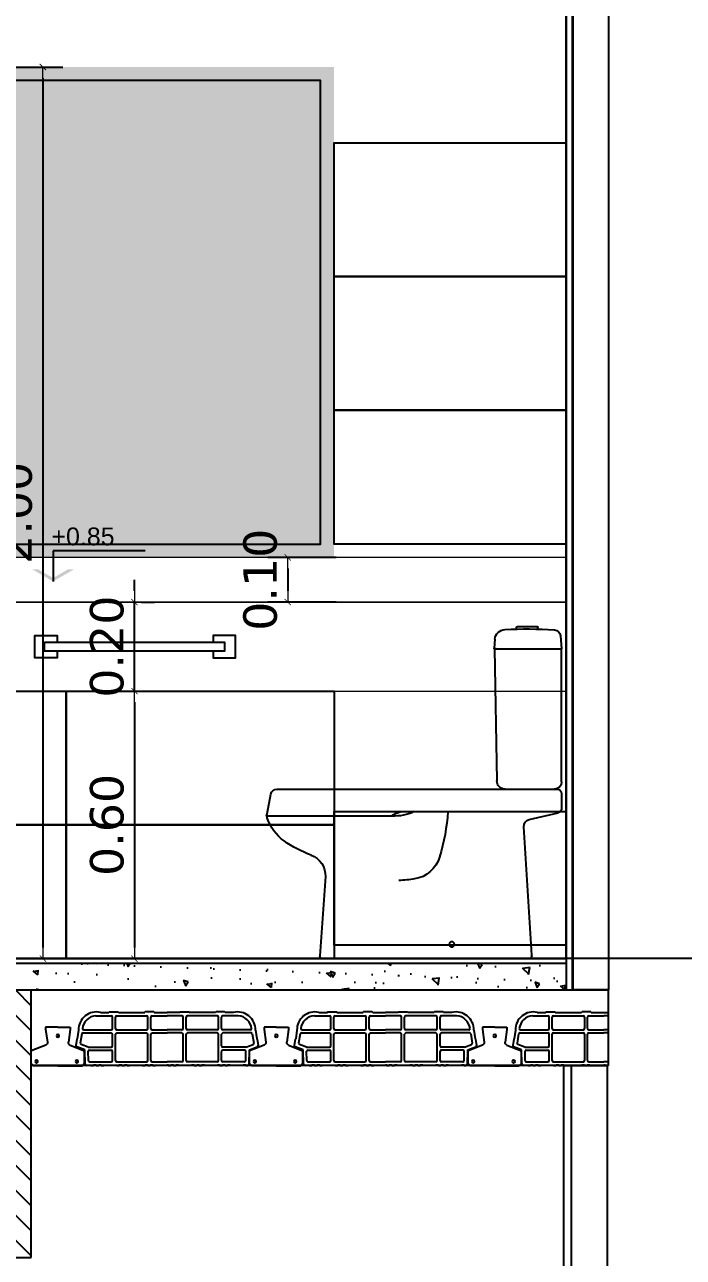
# Model space of a CAD drawing. Header units: metres. Extents: x 126 to 596, y -539 to -70.
# Drawn here: x 351.831 to 353.307, y -383.055 to -380.29 of the extents above; entities that cross this region are included whole.
import ezdxf

# ---------------------------------------------------------------- set-up
doc = ezdxf.new("R2010")
doc.units = ezdxf.units.M
doc.header["$LTSCALE"] = 10
doc.linetypes.add('HIDDEN', pattern=[0.375, 0.25, -0.125])
for name, color, linetype in [('01', 1, 'Continuous'), ('02', 2, 'Continuous'), ('1_MUROS', 6, 'Continuous'), ('25-TXT', 2, 'Continuous'), ('A- Hatch Hormigon', 255, 'Continuous'), ('A-Muros', 4, 'Continuous'), ('A-Pisos', 1, 'Continuous'), ('A-Revoques', 1, 'Continuous'), ('Corte t', 2, 'Continuous'), ('Dr Bloques', 1, 'Continuous'), ('Dr Ejes en bloque', 4, 'Continuous'), ('HT-253', 253, 'Continuous'), ('Losa rap sapito', 251, 'Continuous'), ('PISO', 251, 'Continuous'), ('Sanitarios', 2, 'Continuous'), ('TM-REVEST', 135, 'Continuous'), ('TM-REVOQUE', 2, 'Continuous')]:
    doc.layers.add(name, color=color, linetype=linetype)
doc.layers.add('A-Equipamiento', color=251, linetype='Continuous', lineweight=5)
doc.layers.add('Dimension', color=3, linetype='Continuous', lineweight=5)
doc.layers.add('M1-Muro Común 20', color=12, linetype='Continuous', transparency=0.5)
doc.styles.add('Arial', font='arial.ttf')
doc.styles.add('Verdana', font='verdana.ttf')
doc.dimstyles.new('ST-COTA-25', dxfattribs={"dimscale": 0.25, "dimtxt": 0.3, "dimasz": 0.1, "dimexe": 0.18, "dimexo": 0.0625, "dimgap": 0.09, "dimtad": 1, "dimzin": 1, "dimdsep": 46, "dimtxsty": 'Verdana', "dimblk1": 'COTA_N', "dimblk2": 'COTA_N', "dimsah": 1, "dimcen": 0.09, "dimclrd": 8, "dimclre": 8, "dimclrt": 7, "dimadec": 0, "dimazin": 0, "dimtfac": 1, "dimtix": 1, "dimtmove": 0, "dimatfit": 3, "dimldrblk": 'COTA_N', "dimfxl": 0.18, "dimtolj": 1, "dimtzin": 0, "dimarcsym": 0})

# ---------------------------------------------------------------- blocks, each defined once
blk = doc.blocks.new('A$C50213B16')
at = {"ltscale": 0.143874}
blk.add_line((-71.8, 723.9), (-74.1, 695.2), dxfattribs=at)
at = {"ltscale": 0.016707}
blk.add_line((-21.1, 739.5), (-21.1, 742.8), dxfattribs=at)
at = {"ltscale": 0.017205}
blk.add_line((26.9, 739.4), (26.9, 742.8), dxfattribs=at)
for p, q in [((-74.1, 396.5), (-74.1, 695.2)), ((76.5, 695.2), (-74.1, 695.2)), ((76.5, 695.2), (71.2, 398.8)), ((563.8, 380), (-64, 380)), ((52.2, 380.1), (-57.7, 380.1)), ((279.6, 330), (-71.5, 330)), ((586, 320), (306, 320)), ((-6.2, 20.4), (10.6, 295.5)), ((455.1, 184), (467.6, 6.4)), ((461.6, 0), (0, 0))]:
    blk.add_line(p, q)
at = {"ltscale": 0.01772}
blk.add_line((72.9, 695.2), (76.5, 695.2), dxfattribs=at)
at = {"ltscale": 0.102877}
blk.add_line((75.4, 716.7), (77.4, 696.2), dxfattribs=at)
at = {"ltscale": 0.00015}
blk.add_line((76.1, 685.1), (76.1, 685.1), dxfattribs=at)
at = {"ltscale": 0.165352}
blk.add_line((-74, 370), (-74, 336.9), dxfattribs=at)
at = {"ltscale": 0.224859}
blk.add_line((586.1, 324.5), (577.5, 368.7), dxfattribs=at)
at = {"ltscale": 0.331632}
blk.add_line((-1.7, 312.1), (-66.3, 327.2), dxfattribs=at)
at = {"ltscale": 0.004861}
blk.add_line((587, 320), (586, 320), dxfattribs=at)
at = {"ltscale": 0.023054}
blk.add_line((587, 320), (586.1, 324.5), dxfattribs=at)
at = {"ltscale": 0.064816}
blk.add_line((-7, 7.4), (-6.2, 20.4), dxfattribs=at)
blk.add_circle((172.1, 32.1), 5.91)
for centre, radius, start, end in [((-56.9, 722.5), 15, 93.9281, 174.525), ((1.4, -169.7), 909.3, 86.7422, 93.7394), ((-19.1, 742.8), 2, 91.3801, 180), ((2.9, -170.4), 915.5, 90, 91.3801), ((2.9, -170.4), 915.5, 88.6199, 90), ((24.9, 742.8), 2, 0, 88.6199), ((51.7, 714.4), 23.8, 5.5662, 86.7422), ((76.5, 696.1), 0.878, 269.267, 4.8776), ((-57.7, 396.5), 16.4, 180, 270), ((52.2, 399.1), 19, 270, 358.933), ((-64, 370), 10, 90, 180), ((563.8, 366), 14, 11, 90), ((-64, 336.9), 10, 180, 256.8268), ((-5.3, 296.5), 16, 356.5, 76.8268), ((630.1, 357.9), 450, 183.5596, 196.8342), ((300, 419.8), 100, 243.9194, 273.4607), ((279.6, 290), 40, 48.5904, 90), ((490.3, 346), 100, 305.047, 342.3298), ((568.4, 321.1), 18, 342.3298, 11), ((389.8, 489.3), 275, 290.7823, 305.047), ((266.4, 247.9), 70, 196.8342, 260.8672), ((505.1, 185.4), 50, 110.7823, 181.6005), ((302.9, 475), 300, 260.8672, 267.7156), ((0, 7), 7, 176.5, 270), ((461.6, 6), 6, 270, 4)]:
    blk.add_arc(centre, radius, start, end)
blk = doc.blocks.new('N-NIV-CO')
for p, q in [((1.032, 0.343), (0, 0.343)), ((0, 0.343), (0, 0))]:
    blk.add_line(p, q)
for points in [[(-0.233, 0.135), (-0.167, 0.135), (0, 0), (0, 0.038)], [(0.233, 0.135), (0.167, 0.135), (0, 0), (0, 0.038)]]:
    blk.add_solid(points)
at = {"style": 'Arial'}
for tag, p in [('COTA', (0.116, 0.405)), ('NPT', (0.288, 0.049))]:
    blk.add_attdef(tag, p, '', height=0.2, dxfattribs=at)
blk = doc.blocks.new('COTA_N')
for p, q in [((-1, 0), (0, 0)), ((0, 0.5), (0, -0.5))]:
    blk.add_line(p, q)
at = {"color": 3, "const_width": 0.065}
blk.add_lwpolyline([(0.14, 0.14), (0.28, 0.28), (0, 0), (-0.14, -0.14), (-0.28, -0.28)], dxfattribs=at)
blk = doc.blocks.new('*D122')
at = {"layer": 'Defpoints', "color": 0, "transparency": 16777216}
for p in [(10.8311, 0.67), (10.8311, 0.07), (10.8311, 0.07)]:
    blk.add_point(p, dxfattribs=at)
at = {"layer": 'Dimension', "color": 8, "lineweight": -2, "transparency": 16777216}
for p, q in [((10.8467, 0.67), (10.8761, 0.67)), ((10.8311, 0.645), (10.8311, 0.095)), ((10.8467, 0.07), (10.8761, 0.07))]:
    blk.add_line(p, q, dxfattribs=at)
at = {"layer": 'Dimension', "color": 8, "lineweight": -2, "transparency": 16777216, "xscale": 0.025, "yscale": 0.025, "zscale": 0.025}
for p, rotation in [((10.8311, 0.67), 90), ((10.8311, 0.07), 270)]:
    blk.add_blockref('COTA_N', p, dxfattribs=dict(at, rotation=rotation))
at = {"layer": 'Dimension', "color": 2, "transparency": 16777216, "insert": (10.7696, 0.37), "char_height": 0.075, "attachment_point": 5, "rotation": 90, "style": 'Verdana'}
blk.add_mtext('\\A1;0.60', dxfattribs=at)
blk = doc.blocks.new('*D123')
at = {"layer": 'Defpoints', "color": 0, "transparency": 16777216}
for p in [(10.8311, 0.87), (10.8311, 0.87), (10.8311, 0.67)]:
    blk.add_point(p, dxfattribs=at)
at = {"layer": 'Dimension', "color": 8, "lineweight": -2, "transparency": 16777216}
for p, q in [((10.8311, 0.895), (10.8311, 0.92)), ((10.8311, 0.67), (10.8311, 0.87)), ((10.8467, 0.87), (10.8761, 0.87)), ((10.8467, 0.67), (10.8761, 0.67)), ((10.8311, 0.645), (10.8311, 0.62))]:
    blk.add_line(p, q, dxfattribs=at)
at = {"layer": 'Dimension', "color": 8, "lineweight": -2, "transparency": 16777216, "xscale": 0.025, "yscale": 0.025, "zscale": 0.025}
for p, rotation in [((10.8311, 0.87), 270), ((10.8311, 0.67), 90)]:
    blk.add_blockref('COTA_N', p, dxfattribs=dict(at, rotation=rotation))
at = {"layer": 'Dimension', "color": 2, "transparency": 16777216, "insert": (10.7695, 0.77), "char_height": 0.075, "attachment_point": 5, "rotation": 90, "style": 'Verdana'}
blk.add_mtext('\\A1;0.20', dxfattribs=at)
blk = doc.blocks.new('*D126')
at = {"layer": 'Defpoints', "color": 0, "transparency": 16777216}
for p in [(10.1991, 2.07), (10.2915, 0.07), (10.6258, 0.07)]:
    blk.add_point(p, dxfattribs=at)
at = {"layer": 'Dimension', "color": 8, "lineweight": -2, "transparency": 16777216}
for p, q in [((10.2147, 2.07), (10.6708, 2.07)), ((10.6258, 2.045), (10.6258, 0.095)), ((10.3071, 0.07), (10.6708, 0.07))]:
    blk.add_line(p, q, dxfattribs=at)
at = {"layer": 'Dimension', "color": 8, "lineweight": -2, "transparency": 16777216, "xscale": 0.025, "yscale": 0.025, "zscale": 0.025}
for p, rotation in [((10.6258, 2.07), 90), ((10.6258, 0.07), 270)]:
    blk.add_blockref('COTA_N', p, dxfattribs=dict(at, rotation=rotation))
at = {"layer": 'Dimension', "color": 2, "transparency": 16777216, "insert": (10.5642, 1.07), "char_height": 0.075, "attachment_point": 5, "rotation": 90, "style": 'Verdana'}
blk.add_mtext('\\A1;2.00', dxfattribs=at)
blk = doc.blocks.new('*D134')
at = {"layer": 'Defpoints', "color": 0, "transparency": 16777216}
for p in [(11.2986, 0.97), (11.1747, 0.87), (11.2986, 0.87)]:
    blk.add_point(p, dxfattribs=at)
at = {"layer": 'Dimension', "color": 8, "lineweight": -2, "transparency": 16777216}
for p, q in [((11.283, 0.97), (11.1297, 0.97)), ((11.1747, 0.945), (11.1747, 0.895)), ((11.283, 0.87), (11.1297, 0.87))]:
    blk.add_line(p, q, dxfattribs=at)
at = {"layer": 'Dimension', "color": 8, "lineweight": -2, "transparency": 16777216, "xscale": 0.025, "yscale": 0.025, "zscale": 0.025}
for p, rotation in [((11.1747, 0.97), 90), ((11.1747, 0.87), 270)]:
    blk.add_blockref('COTA_N', p, dxfattribs=dict(at, rotation=rotation))
at = {"layer": 'Dimension', "color": 2, "transparency": 16777216, "insert": (11.1131, 0.92), "char_height": 0.075, "attachment_point": 5, "rotation": 90, "style": 'Verdana'}
blk.add_mtext('\\A1;0.10', dxfattribs=at)
blk = doc.blocks.new('VIGUETA NUEVA')
at = {"layer": '02'}
for p, q in [((852.3054, 1549.6661), (852.2767, 1549.6661)), ((852.2767, 1549.6661), (852.2767, 1549.6611)), ((852.2767, 1549.6611), (852.2809, 1549.6312)), ((852.3054, 1549.6661), (852.3342, 1549.6661)), ((852.3342, 1549.6611), (852.3299, 1549.6312)), ((852.3342, 1549.6661), (852.3342, 1549.6611)), ((852.2769, 1549.6243), (852.2429, 1549.6111)), ((852.3339, 1549.6243), (852.3679, 1549.6111)), ((852.2429, 1549.5811), (852.2429, 1549.6111)), ((852.3679, 1549.5811), (852.3679, 1549.6111)), ((852.2429, 1549.5811), (852.2479, 1549.5761)), ((852.3054, 1549.5761), (852.2479, 1549.5761)), ((852.3054, 1549.5761), (852.3629, 1549.5761)), ((852.3679, 1549.5811), (852.3629, 1549.5761))]:
    blk.add_line(p, q, dxfattribs=at)
for centre, start, end in [((852.2739, 1549.6307), 294.8533, 4.4381), ((852.3369, 1549.6307), 175.5619, 245.1467)]:
    blk.add_arc(centre, 0.00704, start, end, dxfattribs=at)
blk = doc.blocks.new('VIGUETA NUEVA1')
at = {"layer": 'PISO'}
for centre in [(0, -0.02), (-0.0444, -0.0805), (0.0504, -0.0805)]:
    blk.add_circle(centre, 0.00324, dxfattribs=at)
at = {"layer": '1_MUROS'}
blk.add_blockref('VIGUETA NUEVA', (-852.3054, -1549.6661), dxfattribs=at)
blk = doc.blocks.new('Losa rap zapito')
at = {"layer": 'Losa rap sapito'}
for p, q in [((283.7813, -291.7641), (283.8003, -291.7641)), ((283.8012, -291.7632), (283.8205, -291.7632)), ((283.8215, -291.7641), (283.8806, -291.7641)), ((283.9008, -291.7632), (283.8815, -291.7632)), ((283.9018, -291.7641), (283.9304, -291.7641)), ((283.959, -291.7641), (283.9304, -291.7641)), ((283.9599, -291.7632), (283.9792, -291.7632)), ((284.0393, -291.7641), (283.9802, -291.7641)), ((284.0595, -291.7632), (284.0402, -291.7632)), ((284.0795, -291.7641), (284.0605, -291.7641)), ((283.7711, -291.7719), (283.8051, -291.7719)), ((283.808, -291.8006), (283.808, -291.7747)), ((283.8147, -291.8006), (283.8147, -291.7747)), ((283.8176, -291.7719), (283.8844, -291.7719)), ((283.8873, -291.8006), (283.8873, -291.7747)), ((283.8941, -291.8006), (283.8941, -291.7747)), ((283.897, -291.7719), (283.9304, -291.7719)), ((283.9638, -291.7719), (283.9304, -291.7719)), ((283.9667, -291.8006), (283.9667, -291.7747)), ((283.9734, -291.8006), (283.9734, -291.7747)), ((284.0431, -291.7719), (283.9763, -291.7719)), ((284.046, -291.8006), (284.046, -291.7747)), ((284.0527, -291.8006), (284.0527, -291.7747)), ((284.0896, -291.7719), (284.0556, -291.7719)), ((283.732, -291.8042), (283.7293, -291.8235)), ((283.7394, -291.8124), (283.7357, -291.8329)), ((283.7422, -291.8103), (283.8051, -291.8103)), ((283.7437, -291.8035), (283.8051, -291.8035)), ((283.7534, -291.8103), (283.8051, -291.8103)), ((283.808, -291.8391), (283.808, -291.8132)), ((283.8147, -291.8721), (283.8147, -291.8132)), ((283.8176, -291.8035), (283.8844, -291.8035)), ((283.8176, -291.8103), (283.8844, -291.8103)), ((283.8873, -291.8721), (283.8873, -291.8132)), ((283.8941, -291.8721), (283.8941, -291.8132)), ((283.897, -291.8035), (283.9304, -291.8035)), ((283.897, -291.8103), (283.9304, -291.8103)), ((283.9638, -291.8035), (283.9304, -291.8035)), ((283.9638, -291.8103), (283.9304, -291.8103)), ((283.9667, -291.8721), (283.9667, -291.8132)), ((283.9734, -291.8721), (283.9734, -291.8132)), ((284.0431, -291.8035), (283.9763, -291.8035)), ((284.0431, -291.8103), (283.9763, -291.8103)), ((284.046, -291.8721), (284.046, -291.8132)), ((284.0527, -291.8391), (284.0527, -291.8132)), ((284.117, -291.8035), (284.0556, -291.8035)), ((284.1186, -291.8103), (284.0556, -291.8103)), ((284.1073, -291.8103), (284.0556, -291.8103)), ((284.1214, -291.8124), (284.125, -291.8329)), ((284.1287, -291.8042), (284.1314, -291.8235)), ((283.7282, -291.8243), (283.7262, -291.8386)), ((283.7459, -291.8484), (283.728, -291.8417)), ((283.7534, -291.842), (283.7376, -291.836)), ((283.7534, -291.842), (283.8051, -291.842)), ((284.1073, -291.842), (284.0556, -291.842)), ((284.1073, -291.842), (284.1232, -291.836)), ((284.1149, -291.8484), (284.1327, -291.8417)), ((284.1325, -291.8243), (284.1346, -291.8386)), ((283.7466, -291.8799), (283.7459, -291.8484)), ((283.7542, -291.8721), (283.7536, -291.851)), ((283.7565, -291.8487), (283.8051, -291.8487)), ((283.7571, -291.8749), (283.8051, -291.8749)), ((283.808, -291.8721), (283.808, -291.8516)), ((283.8176, -291.8749), (283.8844, -291.8749)), ((283.897, -291.8749), (283.9304, -291.8749)), ((283.9638, -291.8749), (283.9304, -291.8749)), ((284.0431, -291.8749), (283.9763, -291.8749)), ((284.0527, -291.8721), (284.0527, -291.8516)), ((284.1043, -291.8487), (284.0556, -291.8487)), ((284.1037, -291.8749), (284.0556, -291.8749)), ((284.1066, -291.8721), (284.1071, -291.851)), ((284.1141, -291.8799), (284.1149, -291.8484)), ((283.7541, -291.8836), (283.7504, -291.8836)), ((283.7541, -291.8836), (283.7516, -291.8836)), ((283.7541, -291.8836), (283.7516, -291.8836)), ((283.7541, -291.8836), (283.7541, -291.8827)), ((283.7541, -291.8827), (283.7598, -291.8827)), ((283.7598, -291.8836), (283.7598, -291.8827)), ((283.7598, -291.8836), (283.7656, -291.8836)), ((283.7714, -291.8827), (283.7656, -291.8827)), ((283.7656, -291.8836), (283.7656, -291.8827)), ((283.7714, -291.8836), (283.7714, -291.8827)), ((283.7714, -291.8836), (283.7772, -291.8836)), ((283.7772, -291.8836), (283.7772, -291.8827)), ((283.783, -291.8827), (283.7772, -291.8827)), ((283.783, -291.8836), (283.783, -291.8827)), ((283.783, -291.8836), (283.7887, -291.8836)), ((283.7887, -291.8836), (283.7887, -291.8827)), ((283.7887, -291.8827), (283.7945, -291.8827)), ((283.7945, -291.8836), (283.7945, -291.8827)), ((283.8003, -291.8836), (283.7945, -291.8836)), ((283.8003, -291.8827), (283.8061, -291.8827)), ((283.8003, -291.8836), (283.8003, -291.8827)), ((283.8061, -291.8836), (283.8061, -291.8827)), ((283.8119, -291.8836), (283.8061, -291.8836)), ((283.8119, -291.8827), (283.8176, -291.8827)), ((283.8119, -291.8836), (283.8119, -291.8827)), ((283.8119, -291.8827), (283.8176, -291.8827)), ((283.8176, -291.8836), (283.8176, -291.8827)), ((283.8176, -291.8836), (283.8234, -291.8836)), ((283.8292, -291.8827), (283.8234, -291.8827)), ((283.8234, -291.8836), (283.8234, -291.8827)), ((283.8292, -291.8836), (283.8292, -291.8827)), ((283.8292, -291.8836), (283.835, -291.8836)), ((283.835, -291.8836), (283.835, -291.8827)), ((283.8408, -291.8827), (283.835, -291.8827)), ((283.8408, -291.8836), (283.8408, -291.8827)), ((283.8408, -291.8836), (283.8465, -291.8836)), ((283.8465, -291.8836), (283.8465, -291.8827)), ((283.8465, -291.8827), (283.8523, -291.8827)), ((283.8523, -291.8836), (283.8523, -291.8827)), ((283.8581, -291.8836), (283.8523, -291.8836)), ((283.8581, -291.8827), (283.8639, -291.8827)), ((283.8581, -291.8836), (283.8581, -291.8827)), ((283.8639, -291.8836), (283.8639, -291.8827)), ((283.8697, -291.8836), (283.8639, -291.8836)), ((283.8697, -291.8827), (283.8755, -291.8827)), ((283.8697, -291.8836), (283.8697, -291.8827)), ((283.8697, -291.8827), (283.8755, -291.8827)), ((283.8755, -291.8836), (283.8755, -291.8827)), ((283.8755, -291.8836), (283.8812, -291.8836)), ((283.887, -291.8827), (283.8812, -291.8827)), ((283.8812, -291.8836), (283.8812, -291.8827)), ((283.887, -291.8836), (283.887, -291.8827)), ((283.887, -291.8836), (283.8928, -291.8836)), ((283.8928, -291.8836), (283.8928, -291.8827)), ((283.8986, -291.8827), (283.8928, -291.8827)), ((283.8986, -291.8836), (283.8986, -291.8827)), ((283.8986, -291.8836), (283.9044, -291.8836)), ((283.9044, -291.8836), (283.9044, -291.8827)), ((283.9044, -291.8827), (283.9101, -291.8827)), ((283.9101, -291.8836), (283.9101, -291.8827)), ((283.9159, -291.8836), (283.9101, -291.8836)), ((283.9159, -291.8827), (283.9217, -291.8827)), ((283.9159, -291.8836), (283.9159, -291.8827)), ((283.9217, -291.8836), (283.9217, -291.8827)), ((283.9275, -291.8836), (283.9217, -291.8836)), ((283.9275, -291.8836), (283.9275, -291.8827)), ((283.9275, -291.8827), (283.9304, -291.8827)), ((283.9333, -291.8827), (283.9304, -291.8827)), ((283.9333, -291.8836), (283.9333, -291.8827)), ((283.9333, -291.8836), (283.939, -291.8836)), ((283.9448, -291.8827), (283.939, -291.8827)), ((283.939, -291.8836), (283.939, -291.8827)), ((283.9448, -291.8836), (283.9448, -291.8827)), ((283.9448, -291.8836), (283.9506, -291.8836)), ((283.9506, -291.8836), (283.9506, -291.8827)), ((283.9564, -291.8827), (283.9506, -291.8827)), ((283.9564, -291.8836), (283.9564, -291.8827)), ((283.9622, -291.8836), (283.9564, -291.8836)), ((283.9622, -291.8836), (283.9622, -291.8827)), ((283.9622, -291.8827), (283.9679, -291.8827)), ((283.9679, -291.8836), (283.9679, -291.8827)), ((283.9737, -291.8836), (283.9679, -291.8836)), ((283.9737, -291.8827), (283.9795, -291.8827)), ((283.9737, -291.8836), (283.9737, -291.8827)), ((283.9795, -291.8836), (283.9795, -291.8827)), ((283.9853, -291.8836), (283.9795, -291.8836)), ((283.9911, -291.8827), (283.9853, -291.8827)), ((283.9853, -291.8836), (283.9853, -291.8827)), ((283.9911, -291.8827), (283.9853, -291.8827)), ((283.9911, -291.8836), (283.9911, -291.8827)), ((283.9911, -291.8836), (283.9968, -291.8836)), ((284.0026, -291.8827), (283.9968, -291.8827)), ((283.9968, -291.8836), (283.9968, -291.8827)), ((284.0026, -291.8836), (284.0026, -291.8827)), ((284.0026, -291.8836), (284.0084, -291.8836)), ((284.0084, -291.8836), (284.0084, -291.8827)), ((284.0142, -291.8827), (284.0084, -291.8827)), ((284.0142, -291.8836), (284.0142, -291.8827)), ((284.02, -291.8836), (284.0142, -291.8836)), ((284.02, -291.8836), (284.02, -291.8827)), ((284.02, -291.8827), (284.0258, -291.8827)), ((284.0258, -291.8836), (284.0258, -291.8827)), ((284.0315, -291.8836), (284.0258, -291.8836)), ((284.0315, -291.8827), (284.0373, -291.8827)), ((284.0315, -291.8836), (284.0315, -291.8827)), ((284.0373, -291.8836), (284.0373, -291.8827)), ((284.0431, -291.8836), (284.0373, -291.8836)), ((284.0489, -291.8827), (284.0431, -291.8827)), ((284.0431, -291.8836), (284.0431, -291.8827)), ((284.0489, -291.8827), (284.0431, -291.8827)), ((284.0489, -291.8836), (284.0489, -291.8827)), ((284.0489, -291.8836), (284.0547, -291.8836)), ((284.0604, -291.8827), (284.0547, -291.8827)), ((284.0547, -291.8836), (284.0547, -291.8827)), ((284.0604, -291.8836), (284.0604, -291.8827)), ((284.0604, -291.8836), (284.0662, -291.8836)), ((284.0662, -291.8836), (284.0662, -291.8827)), ((284.072, -291.8827), (284.0662, -291.8827)), ((284.072, -291.8836), (284.072, -291.8827)), ((284.0778, -291.8836), (284.072, -291.8836)), ((284.0778, -291.8836), (284.0778, -291.8827)), ((284.0778, -291.8827), (284.0836, -291.8827)), ((284.0836, -291.8836), (284.0836, -291.8827)), ((284.0893, -291.8836), (284.0836, -291.8836)), ((284.0893, -291.8827), (284.0951, -291.8827)), ((284.0893, -291.8836), (284.0893, -291.8827)), ((284.0951, -291.8836), (284.0951, -291.8827)), ((284.1009, -291.8836), (284.0951, -291.8836)), ((284.1009, -291.8836), (284.1009, -291.8827)), ((284.1067, -291.8827), (284.1009, -291.8827)), ((284.1067, -291.8836), (284.1067, -291.8827)), ((284.1067, -291.8836), (284.1092, -291.8836)), ((284.1067, -291.8836), (284.1092, -291.8836)), ((284.1067, -291.8836), (284.1103, -291.8836))]:
    blk.add_line(p, q, dxfattribs=at)
for centre, radius, start, end in [((283.7724, -291.8035), 0.0404, 77.2971, 181.0135), ((283.8012, -291.7641), 0.000963, 90, 180), ((283.8205, -291.7641), 0.000963, 0, 90), ((283.8815, -291.7641), 0.000963, 90, 180), ((283.9008, -291.7641), 0.000963, 0, 90), ((283.9599, -291.7641), 0.000963, 90, 180), ((283.9792, -291.7641), 0.000963, 0, 90), ((284.0402, -291.7641), 0.000963, 90, 180), ((284.0595, -291.7641), 0.000963, 0, 90), ((284.0883, -291.8035), 0.0404, 358.9865, 102.7029), ((283.7724, -291.8035), 0.0317, 92.259, 174.7894), ((283.8051, -291.7747), 0.00289, 0, 90), ((283.8176, -291.7747), 0.00289, 90, 180), ((283.8844, -291.7747), 0.00289, 0, 90), ((283.897, -291.7747), 0.00289, 90, 180), ((283.9638, -291.7747), 0.00289, 0, 90), ((283.9763, -291.7747), 0.00289, 90, 180), ((284.0431, -291.7747), 0.00289, 0, 90), ((284.0556, -291.7747), 0.00289, 90, 180), ((284.0883, -291.8035), 0.0317, 5.2106, 87.741), ((283.7422, -291.8132), 0.00289, 90, 165.2593), ((283.7437, -291.8006), 0.00289, 180.2316, 270), ((283.8051, -291.8006), 0.00289, 270, 0), ((283.8051, -291.8132), 0.00289, 0, 90), ((283.8176, -291.8006), 0.00289, 180, 270), ((283.8176, -291.8132), 0.00289, 90, 180), ((283.8844, -291.8006), 0.00289, 270, 0), ((283.8844, -291.8132), 0.00289, 0, 90), ((283.897, -291.8006), 0.00289, 180, 270), ((283.897, -291.8132), 0.00289, 90, 180), ((283.9638, -291.8006), 0.00289, 270, 0), ((283.9638, -291.8132), 0.00289, 0, 90), ((283.9763, -291.8006), 0.00289, 180, 270), ((283.9763, -291.8132), 0.00289, 90, 180), ((284.0431, -291.8006), 0.00289, 270, 0), ((284.0431, -291.8132), 0.00289, 0, 90), ((284.0556, -291.8006), 0.00289, 180, 270), ((284.0556, -291.8132), 0.00289, 90, 180), ((284.117, -291.8006), 0.00289, 270, 359.7684), ((284.1186, -291.8132), 0.00289, 14.7407, 90), ((283.729, -291.839), 0.00289, 171.8699, 249.444), ((283.7292, -291.8244), 0.000963, 81.8699, 171.8699), ((283.7386, -291.8333), 0.00289, 171.8699, 249.444), ((283.8051, -291.8391), 0.00289, 270, 0), ((284.0556, -291.8391), 0.00289, 180, 270), ((284.1222, -291.8333), 0.00289, 290.556, 8.1301), ((284.1316, -291.8244), 0.000963, 8.1301, 98.1301), ((284.1317, -291.839), 0.00289, 290.556, 8.1301), ((283.7565, -291.8516), 0.00289, 90, 168.5947), ((283.7571, -291.8721), 0.00289, 180, 271.41), ((283.8051, -291.8516), 0.00289, 0, 90), ((283.8051, -291.8721), 0.00289, 270, 0), ((283.8176, -291.8721), 0.00289, 180, 270), ((283.8844, -291.8721), 0.00289, 270, 0), ((283.897, -291.8721), 0.00289, 180, 270), ((283.9638, -291.8721), 0.00289, 270, 0), ((283.9763, -291.8721), 0.00289, 180, 270), ((284.0431, -291.8721), 0.00289, 270, 0), ((284.0556, -291.8516), 0.00289, 90, 180), ((284.0556, -291.8721), 0.00289, 180, 270), ((284.1037, -291.8721), 0.00289, 268.59, 0), ((284.1043, -291.8516), 0.00289, 11.4053, 90), ((283.7505, -291.8797), 0.0039, 182.4799, 268.1248), ((284.1102, -291.8797), 0.0039, 271.8752, 357.5201)]:
    blk.add_arc(centre, radius, start, end, dxfattribs=at)
blk = doc.blocks.new('Dr Bloque Planta tipo')
at = {"layer": 'A-Muros', "color": 1}
blk.add_lwpolyline([(353.0387, -230.7283), (353.0387, -227.3283), (353.136, -227.3283), (353.136, -230.7283)], close=True, dxfattribs=at)
at = {"layer": 'A-Muros', "elevation": 0}
blk.add_lwpolyline([(353.056, -230.7283), (353.056, -227.3283), (353.136, -227.3283), (353.136, -230.7283), (353.056, -230.7283)], close=True, dxfattribs=at)
blk = doc.blocks.new('niveles')
at = {"layer": 'PISO', "linetype": 'HIDDEN'}
blk.add_line((572.152, -283.5036), (533.4553, -283.5036), dxfattribs=at)
blk = doc.blocks.new('A$C62401038')
at = {"layer": 'A- Hatch Hormigon'}
h = blk.add_hatch(dxfattribs=at)
h.set_pattern_fill('ANSI31', color=256, scale=0.0125, angle=-90, style=0)
h.paths.add_polyline_path([(5.1492, -0.6), (5.3492, -0.6), (5.3492, 0), (5.1492, 0)])
h.paths.add_polyline_path([(10.3997, -0.6), (10.5997, -0.6), (10.5997, 0), (10.3997, 0)])
h.paths.add_polyline_path([(14.1499, 0), (14.1499, -0.6), (14.3499, -0.6), (14.3499, 0)])
h.paths.add_polyline_path([(16.85, 0), (16.85, -0.6), (17.05, -0.6), (17.05, 0)])
h.paths.add_polyline_path([(23.5997, 0), (23.5997, -0.6), (23.7997, -0.6), (23.8, -0.12), (24.2989, -0.12), (24.2989, 0), (24.1189, 0)])
at = {"layer": 'HT-253', "transparency": 33554559}
h = blk.add_hatch(color=153, dxfattribs=at)
h.dxf.hatch_style = 1
h.paths.add_polyline_path([(9.8933, 2.07), (9.8933, 0.97), (11.2783, 0.97), (11.2783, 2.07)])
h.paths.add_polyline_path([(9.9233, 2.04), (9.9233, 1), (11.2483, 1), (11.2483, 2.04)], flags=16)
at = {"layer": 'HT-253', "transparency": 33554495}
h = blk.add_hatch(color=153, dxfattribs=at)
h.dxf.hatch_style = 1
h.paths.add_polyline_path([(9.9233, 2.04), (9.9233, 1), (11.2483, 1), (11.2483, 2.04)])
at = {"layer": 'HT-253'}
h = blk.add_hatch(dxfattribs=at)
h.set_pattern_fill('AR-CONC', color=256, scale=0.0007, angle=90)
h.set_pattern_definition([(140, (-1294.04905, 376.0783), (0.01115736, 0.127529268), [0.013335, -0.146685]), (85, (-1294.04905, 376.0783), (-0.133739792, -0.024670395), [0.010668, -0.117348409]), (190.451445, (-1294.04812, 376.08893), (-0.122582426, 0.102858873), [0.011333006, -0.124663171]), (136.1842, (-1294.08461, 376.0783), (0.02942963, 0.189755329), [0.0200025, -0.2200275]), (186.635558, (-1294.08216, 376.09412), (-0.173198287, 0.166182894), [0.016999516, -0.186994926]), (81.184151, (-1294.0846, 376.0783), (-0.173198287, 0.166182894), [0.016001977, -0.176021812]), (111, (-1294.07572, 376.09608), (0.071585639, 0.106130074), [0.013335, -0.146685]), (56, (-1294.07572, 376.09608), (-0.128931576, 0.04326142), [0.010668, -0.117348]), (161.451445, (-1294.06975, 376.10493), (-0.057345938, 0.149391493), [0.011333006, -0.124662956]), (127.5, (-1294.04905, 376.078304), (-0.0591885272, 0.0021620223), [0, -0.1159256, 0, -0.119126, 0, -0.1177925]), (97.5, (-1294.04905, 376.078304), (-0.0701264024, 0.0467737638), [0, -0.0679196, 0, -0.1132586, 0, -0.0448945]), (57.5, (-1294.04905, 376.038655), (0.0040101208, 0.0949134166), [0, -0.04445, 0, -0.138684, 0, -0.184023]), (47.5, (-1294.04905, 376.020875), (-0.0177985437, 0.103690427), [0, -0.057785, 0, -0.0921004, 0, -0.130683])])
h.paths.add_polyline_path([(9.0733, 0.06), (11.7983, 0.06), (11.7983, 0), (9.0733, 0)])
at = {"layer": 'M1-Muro Común 20', "transparency": 33554687}
h = blk.add_hatch(dxfattribs=at)
h.set_pattern_fill('ANGLE', color=114)
h.set_pattern_definition([(0, (-341.2456, 358.885), (0, 6.985), [5.08, -1.905]), (90, (-341.2456, 358.885), (-6.985, 4e-16), [5.08, -1.905])])
h.paths.add_polyline_path([(0.2, 0), (-0.5007, 0), (-0.5003, -0.12), (0, -0.12), (0, -0.6), (0.2, -0.6)])
h.paths.add_polyline_path([(5.3492, 0), (5.1492, 0), (5.1492, -0.6), (5.3492, -0.6)])
h.paths.add_polyline_path([(10.5997, 0), (10.3997, 0), (10.3997, -0.6), (10.5997, -0.6)])
h.paths.add_polyline_path([(14.3499, 0), (14.1499, 0), (14.1499, -0.6), (14.3499, -0.6)])
h.paths.add_polyline_path([(17.15, 0), (16.95, 0), (16.95, -0.6), (17.15, -0.6)])
h.paths.add_polyline_path([(23.8, -0.12), (24.1043, -0.12), (24.1043, 0), (23.5997, 0), (23.5997, -0.6), (23.7997, -0.6)])
h.paths.add_polyline_path([(24.2989, 0), (24.1189, 0), (24.1043, 0), (24.1043, -0.12), (24.2989, -0.12)])
at = {"color": 2}
blk.add_line((11.818, 0.07), (9.8933, 0.07), dxfattribs=at)
at = {"color": 5}
for p, q in [((10.3997, 0), (10.5997, 0)), ((10.5997, -0.6), (10.5997, 0)), ((10.5997, 0), (11.893, 0)), ((11.893, -0.17), (11.893, 0)), ((11.893, -0.17), (10.5997, -0.17)), ((10.3997, -0.6), (10.5997, -0.6))]:
    blk.add_line(p, q, dxfattribs=at)
at = {"layer": '01'}
for points in [[(9.9233, 2.04), (9.9233, 1), (11.2483, 1), (11.2483, 2.04)], [(10.6295, 0.78), (11.0327, 0.78), (11.0327, 0.76), (10.6295, 0.76)]]:
    blk.add_lwpolyline(points, close=True, dxfattribs=at)
for points in [[(10.6577, 0.76), (10.6577, 0.745), (10.6077, 0.745), (10.6077, 0.795), (10.6577, 0.795), (10.6577, 0.78)], [(11.0077, 0.76), (11.0077, 0.745), (11.0577, 0.745), (11.0577, 0.795), (11.0077, 0.795), (11.0077, 0.78)]]:
    blk.add_lwpolyline(points, dxfattribs=at)
at = {"layer": 'A-Equipamiento', "color": 2}
for points in [[(10.5628, 0.87), (11.7983, 0.87), (11.7983, 0.97), (10.4826, 0.97)], [(10.1545, 0.87), (9.8933, 0.87), (9.8933, 0.67), (11.7983, 0.67), (11.7983, 0.87), (10.5628, 0.87)]]:
    blk.add_lwpolyline(points, dxfattribs=at)
at = {"layer": 'A-Muros'}
for p, q in [((11.8133, 3.4), (11.8133, 0)), ((11.8933, 3.4), (11.8933, 0))]:
    blk.add_line(p, q, dxfattribs=at)
blk.add_lwpolyline([(11.813, 0), (11.813, 3.4), (11.893, 3.4), (11.893, 0), (11.813, 0)], close=True, dxfattribs=at)
at = {"layer": 'A-Pisos'}
for points in [[(9.0783, 0.04), (9.8733, 0.04), (9.8733, 0.07), (11.7983, 0.07)], [(9.0783, 0.03), (9.8833, 0.03), (9.8833, 0.06), (11.7983, 0.06)]]:
    blk.add_lwpolyline(points, dxfattribs=at)
at = {"layer": 'A-Revoques'}
blk.add_line((11.7983, 3.4), (11.7983, 0), dxfattribs=at)
at = {"layer": 'Losa rap sapito'}
for p, q in [((11.7338, -0.0505), (11.7528, -0.0505)), ((11.7538, -0.0496), (11.7731, -0.0496)), ((11.774, -0.0505), (11.8331, -0.0505)), ((11.8534, -0.0496), (11.8341, -0.0496)), ((11.8543, -0.0505), (11.893, -0.0505)), ((11.7237, -0.0582), (11.7577, -0.0582)), ((11.7605, -0.087), (11.7605, -0.0611)), ((11.7673, -0.087), (11.7673, -0.0611)), ((11.7702, -0.0582), (11.837, -0.0582)), ((11.8399, -0.087), (11.8399, -0.0611)), ((11.8466, -0.087), (11.8466, -0.0611)), ((11.8495, -0.0582), (11.8829, -0.0582)), ((11.893, -0.0582), (11.8829, -0.0582)), ((11.6846, -0.0906), (11.6818, -0.1098)), ((11.6919, -0.0988), (11.6883, -0.1193)), ((11.6947, -0.0967), (11.7577, -0.0967)), ((11.6963, -0.0899), (11.7577, -0.0899)), ((11.706, -0.0967), (11.7577, -0.0967)), ((11.7605, -0.1255), (11.7605, -0.0995)), ((11.7673, -0.1584), (11.7673, -0.0995)), ((11.7702, -0.0899), (11.837, -0.0899)), ((11.7702, -0.0967), (11.837, -0.0967)), ((11.8399, -0.1584), (11.8399, -0.0995)), ((11.8466, -0.1584), (11.8466, -0.0995)), ((11.8495, -0.0899), (11.8829, -0.0899)), ((11.8495, -0.0967), (11.8829, -0.0967)), ((11.893, -0.0899), (11.8829, -0.0899)), ((11.893, -0.0967), (11.8829, -0.0967)), ((11.6808, -0.1107), (11.6787, -0.125)), ((11.6984, -0.1348), (11.6806, -0.1281)), ((11.706, -0.1284), (11.6901, -0.1224)), ((11.6992, -0.1663), (11.6984, -0.1348)), ((11.706, -0.1284), (11.7577, -0.1284)), ((11.7067, -0.1585), (11.7062, -0.1374)), ((11.709, -0.1351), (11.7577, -0.1351)), ((11.7605, -0.1584), (11.7605, -0.138)), ((11.7096, -0.1613), (11.7577, -0.1613)), ((11.7702, -0.1613), (11.837, -0.1613)), ((11.8495, -0.1613), (11.8829, -0.1613)), ((11.893, -0.1613), (11.8829, -0.1613)), ((11.7066, -0.17), (11.703, -0.17)), ((11.7066, -0.17), (11.7041, -0.17)), ((11.7066, -0.17), (11.7041, -0.17)), ((11.7066, -0.17), (11.7066, -0.169)), ((11.7066, -0.169), (11.7124, -0.169)), ((11.7124, -0.17), (11.7124, -0.169)), ((11.7124, -0.17), (11.7182, -0.17)), ((11.724, -0.169), (11.7182, -0.169)), ((11.7182, -0.17), (11.7182, -0.169)), ((11.724, -0.17), (11.724, -0.169)), ((11.724, -0.17), (11.7297, -0.17)), ((11.7297, -0.17), (11.7297, -0.169)), ((11.7355, -0.169), (11.7297, -0.169)), ((11.7355, -0.17), (11.7355, -0.169)), ((11.7355, -0.17), (11.7413, -0.17)), ((11.7413, -0.17), (11.7413, -0.169)), ((11.7413, -0.169), (11.7471, -0.169)), ((11.7471, -0.17), (11.7471, -0.169)), ((11.7529, -0.17), (11.7471, -0.17)), ((11.7529, -0.169), (11.7586, -0.169)), ((11.7529, -0.17), (11.7529, -0.169)), ((11.7586, -0.17), (11.7586, -0.169)), ((11.7644, -0.17), (11.7586, -0.17)), ((11.7644, -0.169), (11.7702, -0.169)), ((11.7644, -0.17), (11.7644, -0.169)), ((11.7644, -0.169), (11.7702, -0.169)), ((11.7702, -0.17), (11.7702, -0.169)), ((11.7702, -0.17), (11.776, -0.17)), ((11.7818, -0.169), (11.776, -0.169)), ((11.776, -0.17), (11.776, -0.169)), ((11.7818, -0.17), (11.7818, -0.169)), ((11.7818, -0.17), (11.7875, -0.17)), ((11.7875, -0.17), (11.7875, -0.169)), ((11.7933, -0.169), (11.7875, -0.169)), ((11.7933, -0.17), (11.7933, -0.169)), ((11.7933, -0.17), (11.7991, -0.17)), ((11.7991, -0.17), (11.7991, -0.169)), ((11.7991, -0.169), (11.8049, -0.169)), ((11.8049, -0.17), (11.8049, -0.169)), ((11.8107, -0.17), (11.8049, -0.17)), ((11.8107, -0.169), (11.8164, -0.169)), ((11.8107, -0.17), (11.8107, -0.169)), ((11.8164, -0.17), (11.8164, -0.169)), ((11.8222, -0.17), (11.8164, -0.17)), ((11.8222, -0.169), (11.828, -0.169)), ((11.8222, -0.17), (11.8222, -0.169)), ((11.8222, -0.169), (11.828, -0.169)), ((11.828, -0.17), (11.828, -0.169)), ((11.828, -0.17), (11.8338, -0.17)), ((11.8396, -0.169), (11.8338, -0.169)), ((11.8338, -0.17), (11.8338, -0.169)), ((11.8396, -0.17), (11.8396, -0.169)), ((11.8396, -0.17), (11.8453, -0.17)), ((11.8453, -0.17), (11.8453, -0.169)), ((11.8511, -0.169), (11.8453, -0.169)), ((11.8511, -0.17), (11.8511, -0.169)), ((11.8511, -0.17), (11.8569, -0.17)), ((11.8569, -0.17), (11.8569, -0.169)), ((11.8569, -0.169), (11.8627, -0.169)), ((11.8627, -0.17), (11.8627, -0.169)), ((11.8685, -0.17), (11.8627, -0.17)), ((11.8685, -0.169), (11.8743, -0.169)), ((11.8685, -0.17), (11.8685, -0.169)), ((11.8743, -0.17), (11.8743, -0.169)), ((11.88, -0.17), (11.8743, -0.17)), ((11.88, -0.17), (11.88, -0.169)), ((11.88, -0.169), (11.8829, -0.169)), ((11.8858, -0.169), (11.8829, -0.169)), ((11.8858, -0.17), (11.8858, -0.169)), ((11.8858, -0.17), (11.8916, -0.17))]:
    blk.add_line(p, q, dxfattribs=at)
for centre, radius, start, end in [((11.725, -0.0899), 0.0404, 77.2971, 181.0135), ((11.7538, -0.0505), 0.000963, 90, 180), ((11.7731, -0.0505), 0.000963, 0, 90), ((11.8341, -0.0505), 0.000963, 90, 180), ((11.8534, -0.0505), 0.000963, 0, 90), ((11.725, -0.0899), 0.0317, 92.259, 174.7894), ((11.7577, -0.0611), 0.00289, 0, 90), ((11.7702, -0.0611), 0.00289, 90, 180), ((11.837, -0.0611), 0.00289, 0, 90), ((11.8495, -0.0611), 0.00289, 90, 180), ((11.6817, -0.1108), 0.000963, 81.8699, 171.8699), ((11.6947, -0.0995), 0.00289, 90, 165.2593), ((11.6963, -0.087), 0.00289, 180.2316, 270), ((11.7577, -0.087), 0.00289, 270, 0), ((11.7577, -0.0995), 0.00289, 0, 90), ((11.7702, -0.087), 0.00289, 180, 270), ((11.7702, -0.0995), 0.00289, 90, 180), ((11.837, -0.087), 0.00289, 270, 0), ((11.837, -0.0995), 0.00289, 0, 90), ((11.8495, -0.087), 0.00289, 180, 270), ((11.8495, -0.0995), 0.00289, 90, 180), ((11.6816, -0.1254), 0.00289, 171.8699, 249.444), ((11.6911, -0.1197), 0.00289, 171.8699, 249.444), ((11.709, -0.138), 0.00289, 90, 168.5947), ((11.7577, -0.1255), 0.00289, 270, 0), ((11.7577, -0.138), 0.00289, 0, 90), ((11.7096, -0.1584), 0.00289, 180, 271.41), ((11.7577, -0.1584), 0.00289, 270, 0), ((11.7702, -0.1584), 0.00289, 180, 270), ((11.837, -0.1584), 0.00289, 270, 0), ((11.8495, -0.1584), 0.00289, 180, 270), ((11.7031, -0.1661), 0.0039, 182.4799, 268.1248)]:
    blk.add_arc(centre, radius, start, end, dxfattribs=at)
at = {"layer": 'TM-REVEST', "color": 35}
for points in [[(11.7983, 1.6), (11.7983, 1.6), (11.2783, 1.6), (11.2783, 1.9), (11.7983, 1.9), (11.7983, 1.6)], [(11.7983, 1.3), (11.7983, 1.3), (11.2783, 1.3), (11.2783, 1.6), (11.7983, 1.6), (11.7983, 1.3)], [(11.7983, 1), (11.7983, 1), (11.2783, 1), (11.2783, 1.3), (11.7983, 1.3), (11.7983, 1)], [(10.6783, 0.37), (10.6783, 0.37), (10.0783, 0.37), (10.0783, 0.67), (10.6783, 0.67), (10.6783, 0.37)], [(11.2783, 0.37), (11.2783, 0.37), (10.6783, 0.37), (10.6783, 0.67), (11.2783, 0.67), (11.2783, 0.37)], [(11.7983, 0.1), (11.7983, 0.1), (11.2783, 0.1), (11.2783, 0.4), (11.7983, 0.4), (11.7983, 0.1)], [(10.6783, 0.07), (10.6783, 0.07), (10.0783, 0.07), (10.0783, 0.37), (10.6783, 0.37), (10.6783, 0.07)], [(11.2783, 0.07), (11.2783, 0.07), (10.6783, 0.07), (10.6783, 0.37), (11.2783, 0.37), (11.2783, 0.07)]]:
    blk.add_lwpolyline(points, dxfattribs=at)
at = {"layer": 'TM-REVOQUE'}
blk.add_line((11.7983, 0.07), (11.7983, 3.4), dxfattribs=at)
blk.add_lwpolyline([(11.7983, 3.4), (11.7983, 0.04)], dxfattribs=at)
at = {"layer": '25-TXT'}
ref = blk.add_blockref('N-NIV-CO', (10.6488, 0.9162), dxfattribs=dict(at, xscale=0.2000000000000002, yscale=0.2000000000000002, zscale=0.2000000000000002))
ref.add_attrib('COTA', '+0.85', (10.6451, 0.9971), dxfattribs={"layer": '0', "height": 0.04, "style": 'Arial'})
at = {"layer": 'A-Muros'}
for p in [(-273.0263, 291.7136), (-272.5369, 291.7136)]:
    blk.add_blockref('Losa rap zapito', p, dxfattribs=at)
at = {"layer": 'Corte t', "xscale": -0.9559179682510148, "yscale": 0.9559179682510148, "zscale": 0.9559179682510148}
for p in [(10.6595, -0.084), (11.1489, -0.084), (11.6383, -0.084)]:
    blk.add_blockref('VIGUETA NUEVA1', p, dxfattribs=at)
at = {"layer": 'Sanitarios', "xscale": -0.001, "yscale": 0.001, "zscale": 0.001}
blk.add_blockref('A$C50213B16', (11.7142, 0.07), dxfattribs=at)
at = {"layer": 'Dimension'}
for base, p1, p2, picture, middle in [((10.6258, 0.07), (10.1991, 2.07), (10.2915, 0.07), '*D126', (10.5642, 1.07)), ((10.8311, 0.87), (10.8311, 0.67), (10.8311, 0.87), '*D123', (10.7695, 0.77)), ((10.8311, 0.07), (10.8311, 0.67), (10.8311, 0.07), '*D122', (10.7696, 0.37))]:
    dim = blk.add_linear_dim(base=base, p1=p1, p2=p2, angle=90, dimstyle='ST-COTA-25', override={"dimclrt": 2}, dxfattribs=at)
    dim.commit()
    dim.dimension.update_dxf_attribs({"geometry": picture, "text_midpoint": middle})
dim = blk.add_linear_dim(base=(11.1747, 0.87), p1=(11.2986, 0.97), p2=(11.2986, 0.87), angle=90, dimstyle='ST-COTA-25', override={"dimclrt": 2}, dxfattribs=at)
dim.commit()
dim.dimension.update_dxf_attribs({"geometry": '*D134', "text_midpoint": (11.1747, 0.92), "dimtype": 128})

msp = doc.modelspace()

# ---------------------------------------------------------------- block references
msp.add_blockref('A$C62401038', (341.2456, -382.4548, 0))
at = {"layer": 'Dr Bloques'}
msp.add_blockref('Dr Bloque Planta tipo', (0, -155.2964, 0), dxfattribs=at)
at = {"layer": 'Dr Ejes en bloque'}
msp.add_blockref('niveles', (-195.608, -98.8812, 0), dxfattribs=at)

doc.saveas('drawing.dxf')
